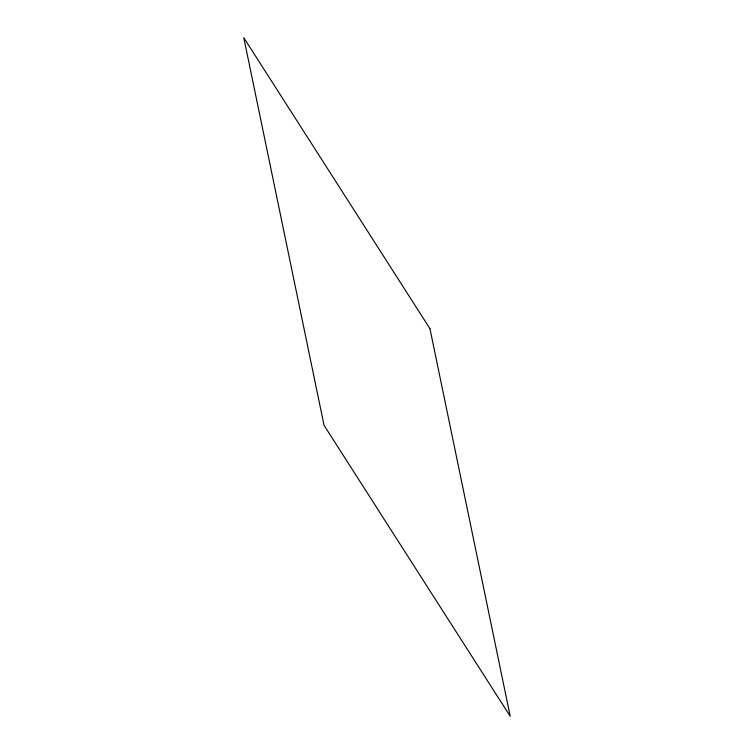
<?xml version="1.0" encoding="UTF-8"?>
<svg xmlns="http://www.w3.org/2000/svg" width="754" height="754" viewBox="0 0 754 754"><rect width="100%" height="100%" fill="white"/><g stroke="black" fill="none" stroke-linecap="round" stroke-linejoin="round"><path stroke-width="1.13" d="M429.95 328.678L243.778 37.7L324.05 425.322L510.222 716.3L429.95 328.678"/></g></svg>
